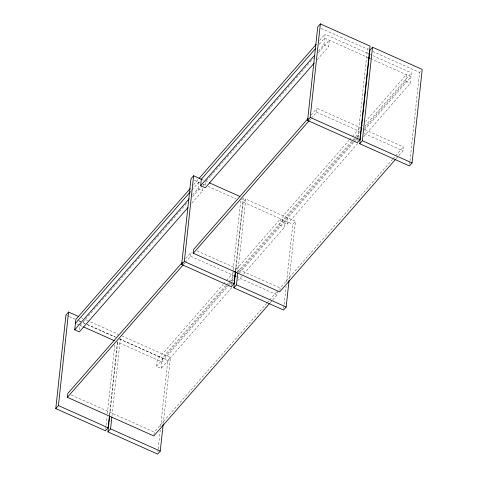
<?xml version="1.0" encoding="UTF-8"?>
<svg xmlns="http://www.w3.org/2000/svg" width="478" height="478" viewBox="0 0 478 478"><rect width="100%" height="100%" fill="white"/><g stroke="black" fill="none" stroke-linecap="round" stroke-linejoin="round"><path stroke-width="0.36" stroke-dasharray="2.39 1.79" d="M79.605 329.695L80.071 325.363L82.527 322.554M105.632 429.304L107 416.691M107.323 413.721L114.822 344.692M109.474 415.161L117.457 341.68M109.713 415.567L117.773 341.346M112.025 415.519L120.408 338.334M231.872 287.481L161.152 368.407L156.521 366.339L157.226 359.844L223.035 284.535M153.952 434.651L154.239 432.052L266.7 303.351M161.152 368.407L162.281 358.016L225.55 285.611M157.865 451.871L158.11 449.649M158.188 448.902L160.285 429.608M160.608 426.639L167.784 360.579L170.419 357.568L121.412 335.67M163.243 423.627L170.419 357.568M185.267 262.446L190.668 256.268L191.092 252.372L192.455 252.976M192.604 194.905L198.006 188.726L198.711 182.232M191.833 203.156L202.636 190.794L203.102 186.462M203.186 185.745L203.341 184.299M205.582 184.896L205.97 181.287L210.392 176.227M231.531 285.235L233.139 270.458M233.216 269.717L240.685 200.987M235.445 270.399L243.314 197.976M235.606 271.558L243.153 202.092L245.782 199.081L295.47 221.284L289.13 279.666M237.835 272.245L245.782 199.081M238.534 272.484L279.791 225.275L280.496 218.781L235.313 270.488M357.771 143.4L287.051 224.331L282.42 222.264L283.125 215.769L348.934 140.46M272.663 299.945L277.079 294.884L277.503 290.988M243.655 273.99L284.416 227.343L285.121 220.848M279.851 290.576L280.138 287.977L392.599 159.276M287.051 224.331L287.756 217.837M283.687 308.543L286.095 286.376M286.579 281.942L292.841 224.296L295.47 221.284M311.166 118.371L316.567 112.187L316.992 108.291L359.856 127.453M318.503 50.829L323.905 44.645L325.034 34.255L367.899 53.417M317.237 59.642L328.535 46.719L329.24 40.224L317.942 53.148M357.514 140.412L357.753 138.184M357.837 137.443L367.427 49.12L369.183 47.113M364.433 128.409L405.691 81.2L406.396 74.705L365.634 121.352M396.107 158.678L402.978 150.809L403.402 146.913L364.618 129.58M363.662 136.66L410.315 83.268L411.444 72.877L370.623 54.629M409.586 164.462L409.909 161.492M409.993 160.751L419.582 72.429L421.339 70.421M193.584 184.687L198.489 179.071M319.639 40.433L325.034 34.255M190.364 191.786L191.343 190.662M191.833 190.101L200.025 180.726M319.208 44.335L324.61 38.156L368.156 57.617M83.017 321.993L84.982 319.746M85.472 319.179L93.335 310.192M93.825 309.625L101.683 300.632M102.172 300.07L107.084 294.454M107.574 293.892L110.03 291.078M110.52 290.516L115.431 284.9M115.921 284.338L118.377 281.524M118.873 280.962L123.784 275.346M124.274 274.784L132.131 265.792M132.621 265.23L142.934 253.424M143.424 252.862L151.281 243.87M151.777 243.308L159.634 234.316M160.124 233.754L165.035 228.137M165.525 227.576L167.981 224.762M168.471 224.2L173.383 218.583M173.873 218.022L181.73 209.029M182.226 208.468L187.627 202.284M192.538 196.661L201.865 185.984M210.882 175.665L212.847 173.418M213.337 172.857L221.195 163.864M221.69 163.303L229.548 154.31M230.038 153.749L234.949 148.126M235.439 147.565L237.895 144.756M238.385 144.195L243.296 138.572M243.786 138.011L246.242 135.202M246.732 134.641L251.643 129.018M252.139 128.457L259.996 119.464M260.486 118.903L270.799 107.102M271.289 106.54L279.146 97.548M279.636 96.986L287.493 87.994M287.989 87.432L292.9 81.81M293.39 81.248L295.846 78.44M296.336 77.878L301.248 72.256M301.738 71.694L309.595 62.702M310.085 62.14L313.526 58.208M117.385 335.263L118.263 334.259L88.311 320.875M185.691 258.55L191.092 252.372M311.1 115.037L316.992 108.291M183.791 264.137L184.777 263.008M309.69 120.056L310.676 118.932M241.557 199.983L242.878 198.478M223.525 283.974L225.98 281.166M226.47 280.604L233.348 272.735M349.424 139.899L351.88 137.084M352.37 136.523L359.737 128.092M226.04 285.049L228.496 282.241M228.986 281.679L233.401 276.631M237.321 272.137L359.456 132.376M364.851 126.198L411.444 72.877M156.521 366.339L227.731 284.846M228.221 284.285L230.187 282.038M230.677 281.476L233.623 278.106M282.42 222.264L356.576 137.401M357.066 136.839L359.522 134.025M229.135 284.918L161.857 361.912L116.949 341.842M229.542 284.452L233.557 279.863M239.353 273.231L355.035 140.843M355.53 140.281L357.562 137.957M357.986 137.473L359.032 136.272M364.367 130.165L411.02 76.773L372.237 59.439M237.763 280.735L241.689 276.236M267.19 302.789L269.156 300.543M269.646 299.981L277.013 291.55M393.089 158.714L395.055 156.467M395.545 155.906L403.402 146.913M270.207 302.753L272.167 300.507M321.144 28.435L367.427 49.12M372.619 51.439L419.582 72.429M369.518 58.22L371.561 59.135M323.905 44.645L328.535 46.719M405.691 81.2L410.315 83.268M316.567 112.187L359.432 131.348M364.194 133.476L402.978 150.809M201.346 179.22L208.599 182.465M194.397 180.302L200.031 182.823M203.246 184.257L205.289 185.171M208.014 186.384L235.917 198.86M243.153 202.092L292.841 224.296M198.006 188.726L202.636 190.794M279.791 225.275L284.416 227.343M197.127 250.878L280.138 287.977M190.668 256.268L233.533 275.424M236.257 276.643L277.079 294.884M81.505 317.834L82.867 318.444M85.592 319.657L87.635 320.571M78.589 320.613L80.633 321.527M83.351 322.746L84.714 323.349M87.432 324.568L115.329 337.038M119.41 338.86L162.281 358.016M66.621 315.372L68.665 316.281M69.346 316.585L74.789 319.017M78.876 320.846L82.276 322.363M82.957 322.668L86.363 324.192M87.044 324.496L115.628 337.271M119.458 338.986L167.784 360.579M76.767 323.887L79.527 325.118M80.208 325.422L82.246 326.337M71.228 394.953L154.239 432.052"/><path stroke-width="0.72" d="M109.39 415.902L108.1 427.78L105.471 430.792L55.783 408.582L65.94 315.068L68.575 312.05L78.786 316.615M55.783 408.582L58.418 405.571L68.575 312.05M269.712 303.315L153.814 435.948L67.398 397.332L67.822 393.436L182.249 262.488M187.902 207.655L79.366 331.857L74.735 329.79L75.865 319.4L190.148 188.613M163.159 424.368L160.255 451.089L157.626 454.1L107.938 431.891L109.635 416.308M107.938 431.891L110.573 428.88L111.864 417.007M235.284 271.88L233.999 283.699L231.37 286.716L181.682 264.507L190.997 178.784L193.626 175.773L201.794 179.417M181.682 264.507L184.317 261.496L193.626 175.773M395.611 159.24L279.714 291.873L193.303 253.256L193.721 249.355L308.149 118.407M314.291 63.012L205.265 187.782L200.641 185.715L201.346 179.22M289.047 280.407L286.155 307.013L283.526 310.025L233.838 287.816L235.606 271.558M233.838 287.816L236.473 284.804L237.757 272.98M307.581 120.432L317.745 26.911L320.374 23.9L370.062 46.109L359.904 139.624L357.269 142.635L307.581 120.432L310.216 117.421L320.374 23.9M359.737 143.741L369.9 50.22L372.529 47.208L422.217 69.418L412.06 162.932L409.425 165.95L359.737 143.741L362.372 140.729L372.529 47.208M198.979 178.509L316.203 44.358M75.446 323.295L190.22 191.953M201.011 179.603L315.785 48.254M74.735 329.79L189.169 198.842M200.641 185.715L314.572 55.328M67.398 397.332L183.301 264.698M193.303 253.256L309.2 120.617M361.213 126.407L362.193 125.284M368.58 53.721L369.942 54.325M368.156 57.617L369.518 58.22M360.537 127.757L361.9 128.361M310.216 117.421L359.904 139.624M362.372 140.729L412.06 162.932M209.28 182.769L239.914 196.458M234.638 271.833L236.001 272.442M234.214 275.728L235.576 276.338M184.317 261.496L233.999 283.699M236.473 284.804L286.155 307.013M83.608 326.946L114.224 340.629M58.418 405.571L108.1 427.78M110.573 428.88L160.255 451.089"/></g></svg>
